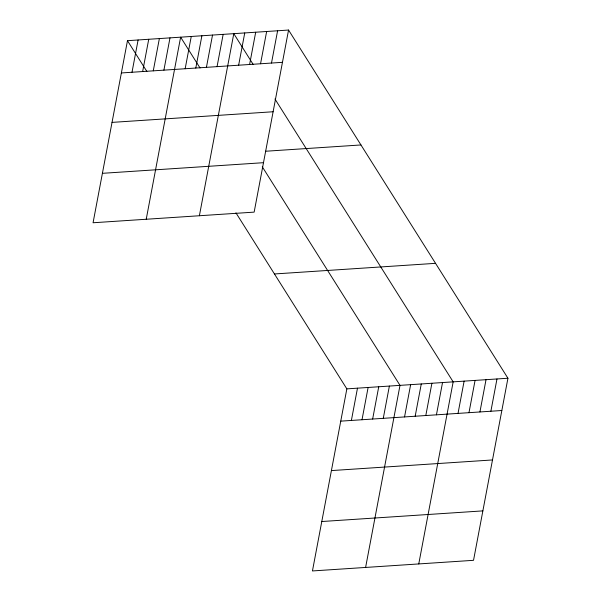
<?xml version="1.0" encoding="UTF-8"?>
<svg xmlns="http://www.w3.org/2000/svg" width="601" height="601" viewBox="0 0 601 601"><rect width="100%" height="100%" fill="white"/><g stroke="black" fill="none" stroke-linecap="round" stroke-linejoin="round"><path stroke-width="0.9" d="M127.472 40.68L93.065 222.761L254.148 212.13L288.555 30.05L127.472 40.68L146.869 71.466M132.002 72.248L138.102 39.974M142.64 71.549L148.732 39.275M153.27 70.85L159.37 38.577M163.9 70.144L170 37.871M146.223 219.252L180.631 37.172L200.028 67.966M185.161 68.747L191.261 36.473M195.798 68.041L201.891 35.767M206.428 67.342L212.521 35.068M217.059 66.636L223.159 34.362M199.382 215.744L233.789 33.664L253.186 64.457M238.642 65.216L244.742 32.942M249.595 64.495L255.695 32.221M260.549 63.766L266.649 31.492M271.502 63.045L277.602 30.771M235.945 212.844L346.852 388.87L312.445 570.95L473.528 560.32L507.935 378.239L288.555 30.05M351.382 420.445L357.482 388.171M362.012 419.738L368.113 387.465M372.643 419.04L378.743 386.766M383.273 418.341L389.373 386.067M365.603 567.442L400.003 385.361L262.284 166.778M404.541 416.936L410.641 384.663M415.171 416.238L421.271 383.964M425.801 415.531L431.901 383.258M436.431 414.833L442.531 382.559M418.762 563.933L453.162 381.853L274.95 99M458.022 413.405L464.115 381.132M468.975 412.684L475.068 380.41M479.929 411.963L486.021 379.689M490.882 411.242L496.974 378.968M121.372 72.954L282.455 62.324M112.034 122.386L273.117 111.756M265.424 151.257L360.953 144.954M102.41 173.321L263.493 162.691M274.454 273.966L435.537 263.336M346.852 388.87L507.935 378.239M340.752 421.143L501.835 410.513M331.406 470.583L492.489 459.953M321.783 521.518L482.866 510.888"/></g></svg>
